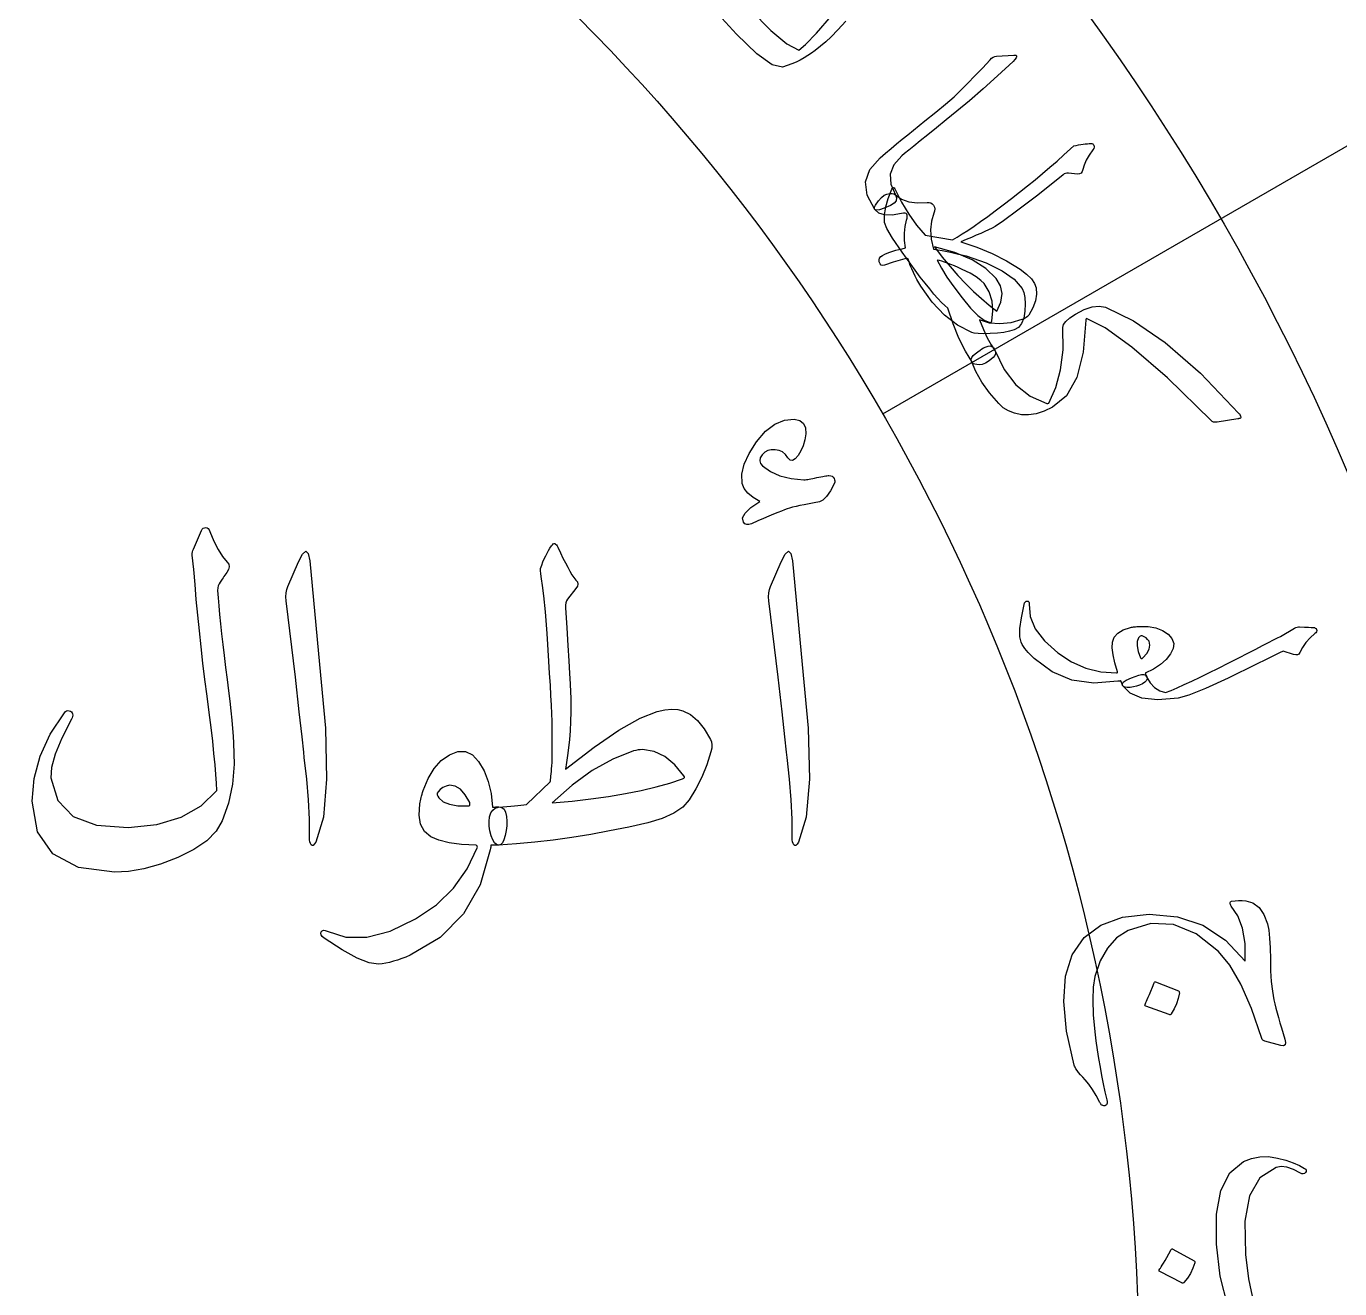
# Model space of a CAD drawing. Header units: millimetres. Extents: x -150 to 150, y -150 to 184.
# Drawn here: x 21.12 to 55.74, y 2.16 to 35.45 of the extents above; entities that cross this region are included whole.
import ezdxf

# ---------------------------------------------------------------- set-up
doc = ezdxf.new("R2010")
doc.units = ezdxf.units.MM
for name, color, linetype in [('ENGRAVE', 7, 'Continuous'), ('ENGRAVE_FINE', 8, 'Continuous'), ('GUIDE', 3, 'Continuous'), ('TEXT', 5, 'Continuous')]:
    doc.layers.add(name, color=color, linetype=linetype)

msp = doc.modelspace()

# ---------------------------------------------------------------- linework, layer by layer
at = {"layer": 'ENGRAVE'}
for radius in [132.75, 112.1737, 91.5975, 71.0212, 50.445]:
    msp.add_circle((0, 0), radius, dxfattribs=at)
at = {"layer": 'ENGRAVE_FINE'}
msp.add_lwpolyline([(61.5062, 35.5106), (43.6867, 25.2225)], dxfattribs=at)
for radius in [122.4619, 101.8856, 81.3094, 60.7331]:
    msp.add_circle((0, 0), radius, dxfattribs=at)
at = {"layer": 'GUIDE'}
msp.add_circle((0, 0), 137.25, dxfattribs=at)
at = {"layer": 'TEXT'}
for points in [[(42.722, 35.5819), (42.51, 35.3503), (42.3324, 35.1697), (42.1893, 35.0398), (41.9091, 34.8071), (41.8161, 34.7383), (41.7193, 34.6735), (41.6186, 34.6126), (41.514, 34.5555), (41.4053, 34.5027), (41.2923, 34.4544), (41.1748, 34.4105), (41.053, 34.3711), (40.777, 34.4257), (40.3735, 34.7153), (39.8371, 35.2348), (39.1589, 35.9782)], [(40.213, 35.8668), (40.742, 35.335), (41.1638, 34.9841), (41.4834, 34.8181), (41.6565, 34.9639), (41.9417, 35.2637), (42.3381, 35.7184)], [(52.7856, 1.7082), (52.5869, 2.493), (52.4841, 3.3399), (52.4838, 4.1287), (52.5989, 4.7531), (52.8352, 5.2157), (53.197, 5.5169), (53.4075, 5.5994), (53.6267, 5.6427), (53.8548, 5.6463), (54.0917, 5.6097), (54.3146, 5.5496), (54.5081, 5.484), (54.6721, 5.413), (54.8065, 5.3368), (54.8065, 5.3368), (54.8378, 5.313), (54.8525, 5.2866), (54.8506, 5.2577), (54.8321, 5.2262), (54.8065, 5.2012), (54.7758, 5.1907), (54.7399, 5.1948), (54.6989, 5.2135), (54.5132, 5.3101), (54.3442, 5.3666), (54.1922, 5.3832), (54.0572, 5.3605), (53.6328, 5.0875), (53.3612, 4.615), (53.2371, 3.9431), (53.2527, 3.0684), (53.3348, 2.4233), (53.4612, 1.8048)]]:
    msp.add_lwpolyline(points, dxfattribs=at)
for points in [[(47.1477, 34.6822), (47.1749, 34.6829), (47.1954, 34.6801), (47.2094, 34.6736), (47.2167, 34.6636), (47.2201, 34.6425), (47.2065, 34.6116), (47.176, 34.5707), (47.1286, 34.5198), (46.719, 34.1393), (46.3356, 33.7938), (45.9785, 33.483), (45.6481, 33.2067), (45.3617, 32.9756), (45.1052, 32.7683), (44.8785, 32.5846), (44.6817, 32.4246), (44.5146, 32.2886), (44.377, 32.1769), (44.2687, 32.0895), (44.19, 32.0264), (43.9839, 31.796), (43.8884, 31.5487), (43.9028, 31.2842), (44.0265, 31.0019), (44.0566, 30.9204), (44.0447, 30.8467), (43.9911, 30.7807), (43.8958, 30.7223), (43.7324, 30.6496), (43.6085, 30.6077), (43.5243, 30.5967), (43.4795, 30.6167), (43.2828, 30.9916), (43.2398, 31.3423), (43.3514, 31.6705), (43.6191, 31.9767), (43.7638, 32.1003), (43.9097, 32.2231), (44.0567, 32.3451), (44.2049, 32.4664), (44.3539, 32.5872), (44.5036, 32.7079), (44.6539, 32.8286), (44.8048, 32.9493), (45.093, 33.179), (45.348, 33.3917), (45.57, 33.5874), (45.7588, 33.7663), (45.9357, 33.944), (46.122, 34.1363), (46.3176, 34.3434), (46.5223, 34.5652), (46.5608, 34.603), (46.6008, 34.631), (46.6425, 34.6489), (46.6857, 34.657)], [(45.408, 28.0174), (45.3254, 28.0838), (45.2363, 28.1674), (45.1405, 28.268), (45.0381, 28.3857), (44.9279, 28.5199), (44.8092, 28.6699), (44.6817, 28.8356), (44.5453, 29.017), (44.2017, 29.4909), (43.951, 29.8566), (43.7957, 30.1167), (43.7379, 30.2726), (43.7385, 30.4712), (43.7712, 30.6832), (43.8359, 30.9087), (43.9324, 31.148), (43.9526, 31.1797), (43.972, 31.1918), (43.9906, 31.1841), (44.0083, 31.1567), (44.1837, 30.8116), (44.3758, 30.4933), (44.5851, 30.2015), (44.8121, 29.9356), (45.5312, 29.8185), (45.6528, 29.8873), (45.7876, 29.9697), (45.9358, 30.0658), (46.0971, 30.1757), (46.2712, 30.2983), (46.4573, 30.433), (46.6557, 30.5796), (46.866, 30.7383), (47.0832, 30.9049), (47.2958, 31.0709), (47.5036, 31.2364), (47.7068, 31.4014), (47.9049, 31.5657), (48.0974, 31.7291), (48.2845, 31.8914), (48.466, 32.0528), (48.7267, 32.2921), (48.7915, 32.306), (48.8544, 32.318), (48.9151, 32.328), (48.9739, 32.336), (49.0304, 32.3424), (49.0842, 32.3476), (49.1355, 32.3517), (49.1842, 32.3547), (49.2052, 32.3523), (49.224, 32.3449), (49.2406, 32.3323), (49.2549, 32.3147), (49.2648, 32.2894), (49.2637, 32.2606), (49.2517, 32.2281), (49.2286, 32.192), (49.1312, 32.0489), (49.0549, 31.9141), (48.9998, 31.7874), (48.9658, 31.6689), (48.9482, 31.6132), (48.9184, 31.5745), (48.8766, 31.5528), (48.8227, 31.548), (48.585, 31.5731), (48.5462, 31.5755), (48.51, 31.569), (48.4763, 31.5535), (48.4451, 31.5291), (47.7753, 30.9977), (47.2523, 30.595), (46.877, 30.3197), (46.6499, 30.1711), (46.571, 30.1271), (46.4821, 30.0816), (46.383, 30.0346), (46.2738, 29.986), (46.1552, 29.9351), (46.0274, 29.8809), (45.8907, 29.8236), (45.745, 29.763), (46.1714, 29.6219), (46.5747, 29.4541), (46.9544, 29.2599), (47.3101, 29.0399), (47.4815, 28.9118), (47.6095, 28.7878), (47.694, 28.6684), (47.735, 28.5538), (47.7458, 28.3833), (47.7168, 28.2063), (47.648, 28.0229), (47.5395, 27.8333), (47.509, 27.7981), (47.469, 27.766), (47.4197, 27.7372), (47.361, 27.7115), (47.0629, 27.6265), (46.7772, 27.5971), (46.5038, 27.623), (46.2425, 27.7037), (46.3443, 27.4493), (46.445, 27.2308), (46.5451, 27.0482), (46.6451, 26.9016), (46.6662, 26.8592), (46.6655, 26.8139), (46.6429, 26.7655), (46.5985, 26.7142), (46.4962, 26.6282), (46.4017, 26.5678), (46.3152, 26.5329), (46.2365, 26.5234), (46.1698, 26.5285), (46.1191, 26.5375), (46.0843, 26.5504), (46.0655, 26.5673), (45.8724, 26.8772), (45.699, 27.2219), (45.5445, 27.6017), (45.408, 28.0174)], [(47.3638, 28.5366), (47.4108, 28.4287), (47.439, 28.292), (47.448, 28.1267), (47.4377, 27.9332), (47.406, 27.7505), (47.3485, 27.6076), (47.2656, 27.5043), (47.1577, 27.4404), (47.0326, 27.4041), (46.8854, 27.3761), (46.7161, 27.3563), (46.5248, 27.3444), (46.345, 27.3413), (46.2034, 27.3443), (46.1001, 27.3537), (46.035, 27.3697), (45.6642, 27.5646), (45.3185, 27.8331), (44.9963, 28.1753), (44.6959, 28.5917), (44.6412, 28.6806), (44.5898, 28.7706), (44.5419, 28.8618), (44.4974, 28.9542), (44.4562, 29.0472), (44.4182, 29.1401), (44.3832, 29.233), (44.3514, 29.3259), (44.2753, 29.3163), (44.1473, 29.284), (43.9675, 29.2289), (43.736, 29.1508), (43.6883, 29.1394), (43.6499, 29.1493), (43.6207, 29.1803), (43.6008, 29.2326), (43.5973, 29.2863), (43.6094, 29.3332), (43.6372, 29.3735), (43.6806, 29.4071), (43.7441, 29.4352), (43.8113, 29.4625), (43.8824, 29.4892), (43.9574, 29.5151), (44.036, 29.5396), (44.1183, 29.5621), (44.2041, 29.5826), (44.2936, 29.601), (44.2672, 29.7987), (44.2621, 29.9873), (44.2782, 30.1669), (44.3159, 30.3375), (44.3308, 30.3905), (44.3374, 30.4344), (44.3354, 30.4692), (44.3251, 30.4949), (44.3073, 30.5093), (44.2787, 30.5163), (44.2395, 30.516), (44.1895, 30.5082), (43.941, 30.4672), (43.74, 30.4715), (43.5863, 30.5212), (43.4795, 30.6167), (43.473, 30.6348), (43.4743, 30.6596), (43.4834, 30.691), (43.5004, 30.729), (43.5806, 30.8441), (43.6576, 30.9315), (43.7315, 30.9912), (43.8024, 31.0229), (43.8746, 31.0359), (43.936, 31.0368), (43.9867, 31.0254), (44.0265, 31.0019), (44.1884, 30.8918), (44.3815, 30.8219), (44.6062, 30.7919), (44.8628, 30.8018), (44.9142, 30.8017), (44.9593, 30.7893), (44.9981, 30.7647), (45.0306, 30.7278), (45.0547, 30.6802), (45.064, 30.6293), (45.0586, 30.5752), (45.0385, 30.5178), (44.9725, 30.3069), (44.9488, 30.0788), (44.9672, 29.8334), (45.0272, 29.5704), (45.2594, 29.5313), (45.4804, 29.4881), (45.6901, 29.4409), (45.8885, 29.3899), (46.417, 29.2076), (46.8395, 29.0029), (47.1553, 28.7784), (47.3638, 28.5366)], [(46.6836, 28.7956), (46.41, 29.0624), (46.0462, 29.2914), (45.5932, 29.4805), (45.0519, 29.6276), (45.2581, 29.362), (45.4641, 29.1118), (45.6703, 28.8769), (45.8769, 28.6574), (46.0834, 28.4534), (46.2896, 28.265), (46.4956, 28.0924), (46.7015, 27.9356), (46.8064, 28.1761), (46.8383, 28.4), (46.7973, 28.6068), (46.6836, 28.7956)], [(46.5627, 27.6748), (46.5942, 27.9465), (46.5715, 28.2021), (46.4946, 28.441), (46.3639, 28.6625), (46.2797, 28.7479), (46.1557, 28.8389), (45.9918, 28.9351), (45.7879, 29.036), (45.6798, 29.0848), (45.5793, 29.1284), (45.4863, 29.1667), (45.401, 29.1999), (45.3228, 29.2277), (45.2515, 29.25), (45.187, 29.2667), (45.1293, 29.2779), (45.2361, 29.0688), (45.381, 28.8343), (45.5636, 28.5738), (45.7835, 28.2865), (46.0077, 28.0179), (46.2004, 27.8207), (46.3627, 27.6956), (46.495, 27.6432), (46.5197, 27.638), (46.5392, 27.6416), (46.5536, 27.6539), (46.5627, 27.6748)], [(46.6414, 26.9079), (46.8918, 26.399), (47.2023, 25.9961), (47.5758, 25.6977), (48.0144, 25.5026), (48.029, 25.4999), (48.0427, 25.5009), (48.0555, 25.5055), (48.0673, 25.5139), (48.2544, 25.9201), (48.3802, 26.3877), (48.4426, 26.9168), (48.4397, 27.5073), (48.4584, 27.5834), (48.5201, 27.6667), (48.6247, 27.7571), (48.7723, 27.8546), (48.9991, 27.9774), (49.2068, 28.0494), (49.3955, 28.0701), (49.5652, 28.0393), (50.3029, 27.6831), (51.138, 27.1059), (52.0629, 26.2982), (53.0671, 25.2497), (53.0797, 25.2385), (53.0901, 25.2273), (53.0984, 25.2163), (53.1046, 25.2054), (53.1095, 25.195), (53.1141, 25.1855), (53.1181, 25.1769), (53.1218, 25.1692), (53.1283, 25.149), (53.1271, 25.1319), (53.1184, 25.1178), (53.102, 25.1067), (53.0983, 25.1053), (53.094, 25.1041), (53.0891, 25.1031), (53.0835, 25.1024), (53.0769, 25.1018), (53.0688, 25.101), (53.0592, 25.1), (53.0481, 25.0989), (52.5065, 25.0092), (52.456, 25.006), (52.4122, 25.0125), (52.3751, 25.0288), (52.3447, 25.0548), (51.1953, 26.1759), (50.2597, 26.9834), (49.5513, 27.4986), (49.0783, 27.7374), (49.0606, 27.7395), (49.0484, 27.7337), (49.0417, 27.72), (49.0406, 27.6984), (48.975, 26.8541), (48.8035, 26.1909), (48.5333, 25.7073), (48.1696, 25.4002), (47.943, 25.2959), (47.7304, 25.2289), (47.5317, 25.199), (47.347, 25.206), (47.1665, 25.2442), (47.0072, 25.3053), (46.8687, 25.3896), (46.7511, 25.497), (46.5053, 25.7829), (46.3026, 26.0647), (46.143, 26.3435), (46.0264, 26.62), (46.0224, 26.6669), (46.0381, 26.7148), (46.0736, 26.7637), (46.129, 26.8137), (46.1965, 26.864), (46.2557, 26.9064), (46.3066, 26.9407), (46.3493, 26.9672), (46.4131, 26.999), (46.4694, 27.0158), (46.5182, 27.0177), (46.5596, 27.0047), (46.5851, 26.9914), (46.6072, 26.9708), (46.626, 26.943), (46.6414, 26.9079)], [(42.0281, 22.9105), (41.8828, 22.8833), (41.748, 22.8576), (41.6235, 22.8332), (41.5096, 22.8102), (41.4068, 22.7879), (41.3158, 22.7656), (41.2367, 22.7433), (41.1695, 22.721), (41.1012, 22.6955), (41.019, 22.6638), (40.9228, 22.6258), (40.8127, 22.5816), (40.6886, 22.5303), (40.5506, 22.4715), (40.3987, 22.4049), (40.2328, 22.3307), (40.1652, 22.3084), (40.1074, 22.3084), (40.0593, 22.3307), (40.0209, 22.3753), (39.9979, 22.4847), (40.0628, 22.6122), (40.2154, 22.7579), (40.4558, 22.9217), (40.2718, 23.0262), (40.1324, 23.1391), (40.0377, 23.2604), (39.9875, 23.39), (39.9777, 23.6346), (40.0377, 23.9002), (40.1673, 24.1866), (40.3666, 24.494), (40.6043, 24.7693), (40.8489, 24.9595), (41.1005, 25.0648), (41.3591, 25.085), (41.5033, 25.0487), (41.6016, 24.9735), (41.6539, 24.8592), (41.6601, 24.7058), (41.635, 24.54), (41.5932, 24.388), (41.5347, 24.25), (41.4594, 24.126), (41.3841, 24.0389), (41.3145, 24.0005), (41.2503, 24.011), (41.1918, 24.0702), (41.1249, 24.1587), (41.0468, 24.2236), (40.9576, 24.2647), (40.8573, 24.2821), (40.752, 24.2821), (40.6593, 24.2598), (40.5792, 24.2152), (40.5116, 24.1483), (40.4621, 24.0674), (40.4475, 23.9922), (40.4677, 23.9225), (40.5227, 23.8584), (40.729, 23.7057), (40.9799, 23.5935), (41.2754, 23.5217), (41.6155, 23.4904), (41.6452, 23.4914), (41.6783, 23.4946), (41.7148, 23.4998), (41.7549, 23.5071), (41.7985, 23.5158), (41.8455, 23.5252), (41.896, 23.5353), (41.9501, 23.5461), (42.0086, 23.5569), (42.0616, 23.567), (42.109, 23.5764), (42.1508, 23.5852), (42.1877, 23.5925), (42.2205, 23.5977), (42.249, 23.6008), (42.2734, 23.6019), (42.3194, 23.597), (42.3571, 23.5824), (42.3863, 23.558), (42.4073, 23.5238), (42.4205, 23.4911), (42.4268, 23.4597), (42.4261, 23.4297), (42.4184, 23.4012), (42.3104, 23.1991), (42.2093, 23.0499), (42.1152, 22.9537), (42.0281, 22.9105)], [(25.7365, 22.1523), (25.756, 22.1864), (25.7811, 22.2108), (25.8118, 22.2254), (25.848, 22.2303), (25.8843, 22.224), (25.9149, 22.2052), (25.94, 22.1739), (25.9595, 22.13), (26.0634, 21.8742), (26.1742, 21.6533), (26.292, 21.4672), (26.4167, 21.3159), (26.4537, 21.2616), (26.4641, 21.1988), (26.4481, 21.1278), (26.4056, 21.0483), (26.3784, 21.01), (26.3526, 20.973), (26.3282, 20.9375), (26.3052, 20.9033), (26.2836, 20.8713), (26.2634, 20.842), (26.2446, 20.8155), (26.2272, 20.7918), (26.1979, 20.7486), (26.177, 20.6971), (26.1644, 20.6371), (26.1602, 20.5688), (26.1735, 20.3761), (26.1909, 20.166), (26.2125, 19.9384), (26.2383, 19.6935), (26.2676, 19.4311), (26.2996, 19.1512), (26.3345, 18.854), (26.3721, 18.5393), (26.4143, 18.2254), (26.4516, 17.9302), (26.484, 17.6539), (26.5115, 17.3964), (26.5348, 17.157), (26.5547, 16.935), (26.5711, 16.7304), (26.584, 16.5433), (26.5986, 15.9892), (26.5533, 15.4644), (26.4481, 14.9689), (26.2829, 14.5027), (26.1219, 14.2288), (25.8731, 13.9758), (25.5365, 13.7437), (25.1121, 13.5325), (24.6521, 13.3576), (24.22, 13.2342), (23.8157, 13.1625), (23.4394, 13.1423), (22.4971, 13.2719), (21.8225, 13.6273), (21.4155, 14.2086), (21.2761, 15.0156), (21.3249, 15.6171), (21.4824, 16.206), (21.7486, 16.7824), (22.1236, 17.3462), (22.1522, 17.3789), (22.1821, 17.3991), (22.2135, 17.4068), (22.2462, 17.4019), (22.2811, 17.3887), (22.3076, 17.3713), (22.3257, 17.3497), (22.3355, 17.3239), (22.3424, 17.2855), (22.341, 17.2486), (22.3313, 17.2131), (22.3132, 17.1789), (22.0574, 16.6806), (21.881, 16.2562), (21.7842, 15.9056), (21.7668, 15.6289), (21.9528, 15.033), (22.355, 14.617), (22.9732, 14.3807), (23.8074, 14.3243), (24.5594, 14.4058), (25.1985, 14.5947), (25.7247, 14.8909), (26.1379, 15.2944), (26.1292, 15.4892), (26.1142, 15.7167), (26.093, 15.977), (26.0655, 16.2701), (26.031, 16.5966), (25.9888, 16.9573), (25.939, 17.3521), (25.8815, 17.7811), (25.8271, 18.2236), (25.7755, 18.6592), (25.7268, 19.0878), (25.6808, 19.5095), (25.6382, 19.9241), (25.5999, 20.3319), (25.5658, 20.7326), (25.5358, 21.1264), (25.4912, 21.5055), (25.4933, 21.5487), (25.4995, 21.5891), (25.51, 21.6268), (25.5246, 21.6616)], [(28.2901, 21.3271), (28.3967, 21.5334), (28.4824, 21.6059), (28.5473, 21.5445), (28.5912, 21.3494), (28.8476, 18.6174), (29.0003, 16.9406), (29.0344, 15.601), (28.9501, 14.5988), (28.7473, 13.934), (28.7103, 13.8796), (28.6776, 13.8503), (28.649, 13.8462), (28.6246, 13.8671), (28.6051, 13.8998), (28.5912, 13.9423), (28.5828, 13.9946), (28.58, 14.0566), (28.58, 14.5396), (28.5577, 15.0519), (28.5131, 15.5934), (28.4462, 16.1642), (28.4316, 16.3133), (28.3877, 16.7161), (28.3145, 17.3727), (28.212, 18.2829), (27.9667, 20.3012), (27.9611, 20.4085), (27.9667, 20.5075), (27.9834, 20.5981), (28.0113, 20.6803)], [(34.9584, 21.7508), (34.9849, 21.7794), (35.0086, 21.7982), (35.0295, 21.8073), (35.0476, 21.8066), (35.0692, 21.7968), (35.0894, 21.7787), (35.1082, 21.7522), (35.1256, 21.7174), (35.1964, 21.5668), (35.2636, 21.4274), (35.3274, 21.2992), (35.3877, 21.1821), (35.4452, 21.0776), (35.5006, 20.987), (35.5539, 20.9103), (35.6051, 20.8476), (35.6428, 20.796), (35.6553, 20.7417), (35.6428, 20.6845), (35.6051, 20.6246), (35.3821, 20.3458), (35.3535, 20.2977), (35.3347, 20.2426), (35.3257, 20.1806), (35.3264, 20.1116), (35.3626, 19.5854), (35.3933, 19.122), (35.4184, 18.7212), (35.4379, 18.3832), (35.4525, 18.1072), (35.463, 17.8926), (35.4692, 17.7392), (35.4713, 17.6473), (35.4689, 17.3754), (35.4616, 17.1176), (35.4494, 16.8737), (35.4323, 16.6437), (35.411, 16.4276), (35.3863, 16.2255), (35.3581, 16.0373), (35.3264, 15.8631), (36.0839, 16.4429), (36.7398, 16.889), (37.2938, 17.2012), (37.7461, 17.3796), (37.9475, 17.427), (38.1281, 17.4465), (38.2877, 17.4382), (38.4263, 17.4019), (38.6222, 17.3002), (38.8083, 17.1399), (38.9846, 16.921), (39.1512, 16.6437), (39.1769, 16.5775), (39.1874, 16.5015), (39.1825, 16.4158), (39.1623, 16.3203), (39.0515, 15.9774), (38.9198, 15.6512), (38.7671, 15.3418), (38.5936, 15.0491), (38.425, 14.8609), (38.1866, 14.6978), (37.8786, 14.5598), (37.5008, 14.4469), (36.9952, 14.3351), (36.493, 14.2337), (35.9944, 14.1427), (35.4992, 14.0622), (35.0082, 13.9929), (34.5221, 13.9354), (34.0409, 13.8897), (33.5645, 13.8559), (33.5108, 13.8712), (33.4614, 13.9172), (33.4161, 13.9939), (33.3749, 14.1012), (33.3387, 14.233), (33.3192, 14.3605), (33.3164, 14.4839), (33.3303, 14.603), (33.3617, 14.7069), (33.4112, 14.7842), (33.4788, 14.8351), (33.5645, 14.8595), (33.6785, 14.8658), (33.7861, 14.8734), (33.8875, 14.8825), (33.9827, 14.893), (34.0715, 14.9034), (34.1541, 14.9125), (34.2304, 14.9201), (34.3005, 14.9264), (34.9249, 15.5286), (34.9305, 15.5547), (34.9361, 15.5885), (34.9417, 15.63), (34.9472, 15.6791), (34.9528, 15.7359), (34.9584, 15.8004), (34.964, 15.8725), (34.9695, 15.9523), (34.9744, 16.0391), (34.9779, 16.1321), (34.98, 16.2314), (34.9807, 16.337), (34.9807, 16.4482), (34.9807, 16.5642), (34.9807, 16.6851), (34.9807, 16.8109), (34.9793, 16.9531), (34.9751, 17.1232), (34.9681, 17.3211), (34.9584, 17.5469), (34.9458, 17.7992), (34.9305, 18.0766), (34.9124, 18.379), (34.8915, 18.7066), (34.8434, 19.4335), (34.7995, 20.0085), (34.7598, 20.4315), (34.7242, 20.7026), (34.6956, 20.8769), (34.6768, 21.0093), (34.6678, 21.0999), (34.6685, 21.1487), (34.7023, 21.2407), (34.7368, 21.3271), (34.772, 21.4079), (34.8078, 21.4832), (34.8444, 21.5543), (34.8817, 21.6226), (34.9197, 21.6881), (34.9584, 21.7508)], [(41.0134, 21.3271), (41.12, 21.5334), (41.2057, 21.6059), (41.2705, 21.5445), (41.3145, 21.3494), (41.5709, 18.6174), (41.7236, 16.9406), (41.7577, 15.601), (41.6734, 14.5988), (41.4706, 13.934), (41.4336, 13.8796), (41.4009, 13.8503), (41.3723, 13.8462), (41.3479, 13.8671), (41.3284, 13.8998), (41.3145, 13.9423), (41.3061, 13.9946), (41.3033, 14.0566), (41.3033, 14.5396), (41.281, 15.0519), (41.2364, 15.5934), (41.1695, 16.1642), (41.1549, 16.3133), (41.1109, 16.7161), (41.0378, 17.3727), (40.9353, 18.2829), (40.69, 20.3012), (40.6844, 20.4085), (40.69, 20.5075), (40.7067, 20.5981), (40.7346, 20.6803)], [(49.8874, 18.177), (49.2549, 18.1249), (48.6771, 18.2089), (48.153, 18.4268), (47.6805, 18.7772), (47.6255, 18.8301), (47.5737, 18.8832), (47.5252, 18.9366), (47.48, 18.9903), (47.4387, 19.0441), (47.4018, 19.0978), (47.3694, 19.1513), (47.3415, 19.2048), (47.3061, 19.352), (47.3075, 19.5674), (47.3447, 19.8515), (47.4166, 20.2053), (47.4309, 20.2462), (47.4495, 20.2747), (47.4725, 20.2908), (47.4998, 20.2943), (47.5252, 20.287), (47.5424, 20.2704), (47.5513, 20.2445), (47.5521, 20.2095), (47.5748, 19.8818), (47.7084, 19.5602), (47.953, 19.2425), (48.309, 18.926), (48.667, 18.6905), (49.0434, 18.5232), (49.4391, 18.4249), (49.8546, 18.3962), (49.8667, 18.4021), (49.8753, 18.4097), (49.8804, 18.4188), (49.8819, 18.4295), (49.8088, 18.6685), (49.7616, 18.8779), (49.7408, 19.0577), (49.7466, 19.2083), (49.7937, 19.3415), (49.8879, 19.4505), (50.0294, 19.5351), (50.2185, 19.5952), (50.2444, 19.6008), (50.2711, 19.6058), (50.2986, 19.6102), (50.3269, 19.6138), (50.3564, 19.6169), (50.3875, 19.6196), (50.4202, 19.6219), (50.4546, 19.6239), (50.6839, 19.6198), (50.8863, 19.5846), (51.0615, 19.5183), (51.2094, 19.4211), (51.3143, 19.3036), (51.3608, 19.1769), (51.3487, 19.0415), (51.2781, 18.8977), (51.1595, 18.7516), (51.0082, 18.6188), (50.8243, 18.4992), (50.6079, 18.3927), (50.6131, 18.3792), (50.6185, 18.3663), (50.6242, 18.3539), (50.6302, 18.3422), (50.6362, 18.3305), (50.6419, 18.3181), (50.6473, 18.3052), (50.6524, 18.2917), (50.6592, 18.2415), (50.642, 18.1944), (50.601, 18.1505), (50.5362, 18.1098), (50.4611, 18.0756), (50.3823, 18.0488), (50.2999, 18.0294), (50.2139, 18.0174), (50.1357, 18.0139), (50.0766, 18.0202), (50.0368, 18.0362), (50.0162, 18.0619), (49.9692, 18.1914), (49.9563, 18.1876), (49.9383, 18.184), (49.9154, 18.1804), (49.8874, 18.177)], [(54.6711, 19.6167), (54.8033, 19.6073), (54.9079, 19.6004), (54.9849, 19.5962), (55.0342, 19.5948), (55.0665, 19.5915), (55.0922, 19.5816), (55.1113, 19.5652), (55.1239, 19.5422), (55.1293, 19.5129), (55.1243, 19.4853), (55.1089, 19.4592), (55.083, 19.4348), (54.9547, 19.3195), (54.8453, 19.1977), (54.7548, 19.0692), (54.6831, 18.9342), (54.6588, 18.895), (54.6234, 18.8739), (54.5768, 18.8708), (54.519, 18.8857), (54.2446, 18.9729), (54.1511, 18.9278), (54.0594, 18.8833), (53.9694, 18.8395), (53.8811, 18.7963), (53.7945, 18.7538), (53.7097, 18.7119), (53.6267, 18.6707), (53.5454, 18.6301), (52.7917, 18.2566), (52.1959, 17.9834), (51.7588, 17.8086), (51.4808, 17.7311), (50.9413, 17.692), (50.5173, 17.7349), (50.2084, 17.8602), (50.0137, 18.0688), (50.0112, 18.0756), (50.0088, 18.0824), (50.0063, 18.0892), (50.0038, 18.096), (50.0285, 18.1507), (50.109, 18.2094), (50.2454, 18.2721), (50.4378, 18.3386), (50.5109, 18.3579), (50.5694, 18.3572), (50.6135, 18.3366), (50.6429, 18.2961), (50.7413, 18.1336), (50.8577, 18.0102), (50.9923, 17.9261), (51.1455, 17.8811), (51.2903, 17.9384), (51.4537, 18.0076), (51.6355, 18.0887), (51.8357, 18.1819), (52.0536, 18.2864), (52.2884, 18.4017), (52.54, 18.5277), (52.8085, 18.6646), (53.073, 18.7973), (53.3104, 18.9176), (53.5205, 19.0256), (53.7036, 19.121), (53.8598, 19.203), (53.9896, 19.2706), (54.0931, 19.3236), (54.1701, 19.362), (54.5425, 19.579), (54.581, 19.5954), (54.6153, 19.6072), (54.6453, 19.6143), (54.6711, 19.6167)], [(50.5479, 18.793), (50.6485, 18.9129), (50.7088, 19.0261), (50.729, 19.1322), (50.7089, 19.2313), (50.673, 19.2814), (50.6306, 19.322), (50.5819, 19.3533), (50.5268, 19.3751), (50.5004, 19.3788), (50.4764, 19.3716), (50.4545, 19.3533), (50.4348, 19.3241), (50.399, 19.2292), (50.395, 19.1103), (50.4227, 18.9672), (50.4819, 18.7998), (50.4918, 18.7839), (50.5061, 18.7775), (50.5248, 18.7805), (50.5479, 18.793)], [(33.3415, 13.7333), (33.0801, 12.8154), (32.6418, 12.0467), (32.0264, 11.4271), (31.234, 10.9567), (31.1231, 10.9089), (31.0137, 10.8661), (30.9057, 10.8281), (30.7991, 10.795), (30.6945, 10.7674), (30.5928, 10.7462), (30.4938, 10.7312), (30.3976, 10.7225), (30.1579, 10.7566), (29.8401, 10.8814), (29.4442, 11.0967), (28.9703, 11.4027), (28.9194, 11.4466), (28.8895, 11.4891), (28.8804, 11.5302), (28.8922, 11.57), (28.9187, 11.6006), (28.9536, 11.6146), (28.9968, 11.6118), (29.0484, 11.5923), (29.5411, 11.4327), (30.0938, 11.4334), (30.7064, 11.5944), (31.3789, 11.9156), (31.9281, 12.2885), (32.3825, 12.7269), (32.7421, 13.2308), (33.007, 13.8002), (33.0049, 13.8204), (32.9986, 13.8364), (32.9881, 13.8482), (32.9735, 13.8559), (32.5895, 13.8782), (32.2626, 13.9228), (31.9929, 13.9897), (31.7803, 14.0789), (31.6159, 14.2169), (31.5127, 14.4079), (31.4709, 14.6518), (31.4904, 14.9487), (31.4967, 14.9881), (31.5044, 15.0282), (31.5134, 15.0689), (31.5239, 15.1104), (31.5357, 15.1533), (31.549, 15.1982), (31.5636, 15.2453), (31.5796, 15.2944), (31.7107, 15.6129), (31.8696, 15.877), (32.0563, 16.0868), (32.271, 16.2422), (32.4905, 16.3273), (32.6919, 16.3259), (32.8752, 16.238), (33.0404, 16.0638), (33.1847, 15.8213), (33.2941, 15.5397), (33.3687, 15.2191), (33.4084, 14.8595), (33.4303, 14.8599), (33.4516, 14.8609), (33.4722, 14.8626), (33.492, 14.8651), (33.5119, 14.8675), (33.5325, 14.8693), (33.5537, 14.8703), (33.5757, 14.8707), (33.6509, 14.8546), (33.7095, 14.8065), (33.7513, 14.7264), (33.7764, 14.6142), (33.7868, 14.4908), (33.7847, 14.3661), (33.7701, 14.2399), (33.7429, 14.1124), (33.7074, 14.0002), (33.6677, 13.92), (33.6237, 13.8719), (33.5757, 13.8559), (33.3638, 13.8559), (33.3624, 13.8357), (33.3582, 13.8085), (33.3512, 13.7744), (33.3415, 13.7333)], [(37.3559, 16.376), (37.2994, 16.3739), (37.2416, 16.3677), (37.1823, 16.3572), (37.1217, 16.3426), (36.5739, 16.1272), (36.0345, 15.8269), (35.5034, 15.4414), (34.9807, 14.971), (35.5027, 15.0198), (35.9982, 15.0769), (36.4673, 15.1425), (36.9098, 15.2163), (37.3259, 15.2993), (37.7155, 15.392), (38.0786, 15.4944), (38.4152, 15.6066), (38.4466, 15.6199), (38.4626, 15.6373), (38.4633, 15.6589), (38.4486, 15.6847), (38.2089, 15.9788), (37.9469, 16.192), (37.6625, 16.3245), (37.3559, 16.376)], [(32.8062, 14.9822), (32.6892, 15.1864), (32.5609, 15.3306), (32.4215, 15.415), (32.271, 15.4394), (32.1811, 15.4157), (32.1009, 15.378), (32.0306, 15.3265), (31.9699, 15.2609), (31.9504, 15.2261), (31.9476, 15.1885), (31.9616, 15.148), (31.9922, 15.1048), (32.1072, 15.0038), (32.2738, 14.9348), (32.4919, 14.8978), (32.7616, 14.893), (32.7895, 14.8985), (32.8062, 14.9153), (32.8118, 14.9431), (32.8062, 14.9822)], [(54.1827, 8.5784), (53.7581, 8.6915), (53.7294, 8.7033), (53.7066, 8.7188), (53.6898, 8.7382), (53.679, 8.7613), (53.4124, 9.5487), (53.1304, 10.1933), (52.8381, 10.6958), (52.5395, 11.0576), (51.9474, 11.5205), (51.3513, 11.7628), (50.7542, 11.7904), (50.1565, 11.6097), (49.8554, 11.4139), (49.6104, 11.1455), (49.4203, 10.8052), (49.2835, 10.3933), (49.2404, 10.1169), (49.2265, 9.782), (49.2407, 9.3884), (49.2815, 8.9355), (49.3115, 8.6965), (49.3443, 8.4616), (49.38, 8.2307), (49.4187, 8.0037), (49.4599, 7.7815), (49.5029, 7.5646), (49.5479, 7.3532), (49.595, 7.147), (49.6057, 7.0986), (49.6075, 7.0592), (49.6006, 7.0289), (49.5848, 7.0077), (49.5637, 6.9944), (49.5407, 6.9877), (49.5158, 6.9876), (49.4891, 6.9942), (49.4745, 6.9996), (49.462, 7.0067), (49.4516, 7.0153), (49.4434, 7.0255), (49.4359, 7.0367), (49.4279, 7.0482), (49.4194, 7.0601), (49.4104, 7.0724), (49.3147, 7.2563), (49.219, 7.4166), (49.1234, 7.5533), (49.0283, 7.6665), (48.9611, 7.7378), (48.9032, 7.8032), (48.8546, 7.8626), (48.8154, 7.9163), (48.7842, 7.963), (48.76, 8.0019), (48.7426, 8.033), (48.7322, 8.0562), (48.5366, 8.9559), (48.4602, 9.7379), (48.5085, 10.4078), (48.6862, 10.9692), (48.9963, 11.4212), (49.4358, 11.752), (50.0074, 11.959), (50.7129, 12.0374), (51.4571, 11.9717), (52.1291, 11.745), (52.7267, 11.3542), (53.246, 10.7978), (53.2389, 11.2692), (53.1742, 11.6687), (53.0534, 11.995), (52.878, 12.2472), (52.8633, 12.2694), (52.8526, 12.2907), (52.846, 12.311), (52.8434, 12.3303), (52.8456, 12.3474), (52.8534, 12.3611), (52.8667, 12.3713), (52.8857, 12.3781), (52.978, 12.3893), (53.0707, 12.3948), (53.1638, 12.3946), (53.2573, 12.3886), (53.4485, 12.3353), (53.6078, 12.2163), (53.7348, 12.0317), (53.8287, 11.7816), (53.8629, 11.6176), (53.8881, 11.4085), (53.9038, 11.1545), (53.9093, 10.8558), (53.9149, 10.5482), (53.9318, 10.2671), (53.9603, 10.0123), (54.0008, 9.7836), (54.0254, 9.6745), (54.0532, 9.5593), (54.0842, 9.438), (54.1183, 9.3106), (54.156, 9.1771), (54.1976, 9.0375), (54.2431, 8.8918), (54.2924, 8.7399), (54.3095, 8.6511), (54.2968, 8.5946), (54.2546, 8.5704), (54.1827, 8.5784)], [(51.4835, 10.0174), (51.4943, 10.0104), (51.5022, 9.9992), (51.5071, 9.9838), (51.509, 9.9641), (51.4777, 9.8167), (51.4317, 9.675), (51.3711, 9.5391), (51.2958, 9.409), (51.2832, 9.3954), (51.2695, 9.3879), (51.2546, 9.3866), (51.2386, 9.3913), (50.6224, 9.6138), (50.6068, 9.6234), (50.6007, 9.6383), (50.6039, 9.6586), (50.6165, 9.6842), (50.6274, 9.7064), (50.6434, 9.7412), (50.6646, 9.7887), (50.6908, 9.8488), (50.7218, 9.9226), (50.7575, 10.0108), (50.7978, 10.1136), (50.8425, 10.231), (50.8507, 10.2471), (50.8602, 10.2562), (50.8711, 10.2584), (50.8835, 10.2537)], [(51.8998, 2.8982), (51.9096, 2.8899), (51.9158, 2.8778), (51.9186, 2.862), (51.9178, 2.8425), (51.8666, 2.7019), (51.8018, 2.5689), (51.7232, 2.4436), (51.6309, 2.326), (51.6166, 2.3144), (51.6019, 2.3089), (51.587, 2.3095), (51.5718, 2.3163), (50.9917, 2.6176), (50.9776, 2.629), (50.9736, 2.6445), (50.9795, 2.664), (50.9955, 2.6874), (51.0093, 2.7078), (51.0299, 2.7398), (51.0574, 2.7836), (51.0915, 2.8391), (51.1324, 2.9074), (51.1798, 2.9892), (51.2337, 3.0847), (51.294, 3.194), (51.3043, 3.2087), (51.315, 3.2164), (51.3261, 3.2171), (51.3377, 3.2108)]]:
    msp.add_lwpolyline(points, close=True, dxfattribs=at)

doc.saveas('drawing.dxf')
